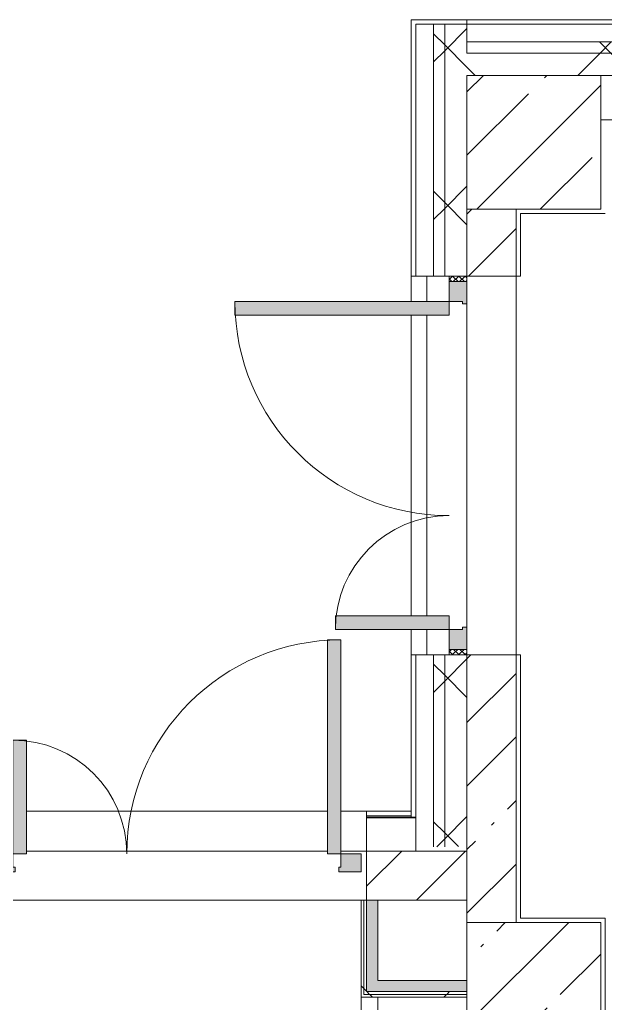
# Model space of a CAD drawing. Header units: millimetres. Extents: x -7229 to 193500, y -8553 to 29000.
# Drawn here: x 40155 to 42780, y 22937 to 27350 of the extents above; entities that cross this region are included whole.
import ezdxf

# ---------------------------------------------------------------- set-up
doc = ezdxf.new("R2010")
doc.units = ezdxf.units.MM
for name, color, linetype, lineweight, true_color in [('A-DOOR-1', 7, 'Continuous', 5, 0xaaaaaa), ('A-DOOR-2', 7, 'Continuous', 5, 0xe2e2e2), ('A-DOOR-FRAM-2', 7, 'Continuous', 5, 0xaaaaaa), ('A-FLOR-1', 7, 'Continuous', 5, 0xaaaaaa), ('I-WALL-1', 7, 'Continuous', 5, 0xe7e7e7)]:
    doc.layers.add(name, color=color, linetype=linetype, lineweight=lineweight, true_color=true_color)
for name, color, linetype, lineweight in [('A-WALL', 7, 'Continuous', 5), ('A-WALL-1', 7, 'Continuous', 9), ('I-WALL', 7, 'Continuous', 5), ('S-COLS', 7, 'Continuous', 5), ('S-STRS-MBND', 7, 'Continuous', 5)]:
    doc.layers.add(name, color=color, linetype=linetype, lineweight=lineweight)
pattern_1 = [(45, (0, 0), (-353.5534, 353.5534), []), (135, (0, 0), (-353.5534, -353.5534), [])]
pattern_2 = [(45, (0, 0), (-285.123, 285.123), []), (45, (285.12, 0), (-285.123, 285.123), [504.031, -100.806, 16.764, -84.042])]
pattern_3 = [(45, (0, 0), (-530.33, 530.33), []), (135, (0, 0), (-530.33, -530.33), [])]

# ---------------------------------------------------------------- blocks, each defined once
blk = doc.blocks.new('BSC_Колонна _Прямоугольная - 600х600-V20-1_2_1_птичка зашивка')
at = {"layer": 'S-COLS'}
h = blk.add_hatch(dxfattribs=at)
h.set_pattern_fill('FP_42', color=256, style=0, pattern_type=2)
h.set_pattern_definition([(45, (-42460, -26800), (-285.123, 285.123), []), (45, (-42174.88, -26800), (-285.123, 285.123), [504.031, -100.806, 16.764, -84.042])])
h.paths.add_polyline_path([(-300, -300), (300, -300), (300, 300), (-300, 300), (-300, -145.6)])
for p, q in [((300, 300), (-300, 300)), ((-300, 300), (-300, -300)), ((300, -300), (300, 300)), ((-300, -300), (300, -300))]:
    blk.add_line(p, q, dxfattribs=at)
blk = doc.blocks.new('BSC_Колонна _Прямоугольная - 600х600-V24-1_2_1_птичка зашивка')
at = {"layer": 'S-COLS'}
h = blk.add_hatch(dxfattribs=at)
h.set_pattern_fill('FP_48', color=256, style=0, pattern_type=2)
h.set_pattern_definition([(45, (-42460, -23000), (-285.123, 285.123), []), (45, (-42174.88, -23000), (-285.123, 285.123), [504.031, -100.806, 16.764, -84.042])])
h.paths.add_polyline_path([(300, -300), (300, 300), (-300, 300), (-300, -300), (-60, -300)])
for p, q in [((300, 300), (-300, 300)), ((-300, 300), (-300, -300)), ((300, -300), (300, 300)), ((-300, -300), (300, -300))]:
    blk.add_line(p, q, dxfattribs=at)
blk = doc.blocks.new('110_Дверь_СКБ_2Ст_Наружная - ДН-1_л__ Двухстворчатая 1350 х3200 _ЛК_ в свету с верхним остеклением 2-22448815-1_2_1_птичка зашивка')
at = {"layer": 'A-DOOR-2'}
for points in [[(754.5, -91), (754.5, 869), (694.5, 869), (694.5, -91)], [(-655.5, -91), (-655.5, 419), (-715.5, 419), (-715.5, -91)]]:
    blk.add_hatch(color=256, dxfattribs=at).paths.add_polyline_path(points)
h = blk.add_hatch(color=256, dxfattribs=at)
h.paths.add_polyline_path([(754.5, -171), (844.5, -171), (844.5, -91), (754.5, -91), (754.5, -151), (744.5, -151), (744.5, -171)])
h.paths.add_polyline_path([(-715.5, -171), (-705.5, -171), (-705.5, -151), (-715.5, -151), (-715.5, -91), (-805.5, -91), (-805.5, -171)])
at = {"layer": 'A-DOOR-1'}
for p, q in [((754.5, 869), (694.5, 869)), ((694.5, 869), (694.5, -91)), ((754.5, -91), (754.5, 869)), ((-715.5, 419), (-715.5, -91)), ((-655.5, 419), (-715.5, 419)), ((-655.5, -91), (-655.5, 419)), ((-715.5, -91), (-655.5, -91)), ((694.5, -91), (754.5, -91))]:
    blk.add_line(p, q, dxfattribs=at)
for centre, radius, start, end in [((754.5, -91), 960, 90, 180), ((-715.5, -91), 510, 0, 90)]:
    blk.add_arc(centre, radius, start, end, dxfattribs=at)
at = {"layer": 'A-DOOR-FRAM-2'}
for p, q in [((-715.5, -91), (-805.5, -91)), ((-805.5, -91), (-805.5, -171)), ((-715.5, -151), (-715.5, -91)), ((754.5, -91), (754.5, -151)), ((844.5, -91), (754.5, -91)), ((844.5, -171), (844.5, -91)), ((-805.5, -171), (-705.5, -171)), ((-705.5, -151), (-715.5, -151)), ((-705.5, -171), (-705.5, -151)), ((754.5, -151), (744.5, -151)), ((744.5, -151), (744.5, -171)), ((744.5, -171), (844.5, -171))]:
    blk.add_line(p, q, dxfattribs=at)
blk = doc.blocks.new('110_Дверь_СКБ_2Ст_Наружная - ДН-1_л__ Двухстворчатая 1350 х3200 _ЛК_ в свету с верхним остеклением EI30-23529464-1_2_1_птичка зашивка')
at = {"layer": 'A-DOOR-1'}
h = blk.add_hatch(dxfattribs=at)
h.set_pattern_fill('FP_101', color=256, style=0, pattern_type=2)
h.set_pattern_definition([(135, (1451.41, 189.685), (-14.14214, -14.14214), []), (225, (1451.41, 189.685), (14.14214, -14.14214), [])])
h.paths.add_polyline_path([(844.5, -125), (869.5, -125), (869.5, -45), (844.5, -45), (844.5, -105)])
at = {"layer": 'A-DOOR-2'}
for points in [[(694.5, 105), (694.5, -45), (754.5, -45), (754.5, 915), (694.5, 915), (694.5, 125)], [(-715.5, 465), (-715.5, -45), (-655.5, -45), (-655.5, 465)]]:
    blk.add_hatch(color=256, dxfattribs=at).paths.add_polyline_path(points)
h = blk.add_hatch(color=256, dxfattribs=at)
h.paths.add_polyline_path([(-805.5, -125), (-705.5, -125), (-705.5, -105), (-715.5, -105), (-715.5, -45), (-805.5, -45)])
h.paths.add_polyline_path([(744.5, -125), (844.5, -125), (844.5, -45), (754.5, -45), (754.5, -105), (744.5, -105)])
at = {"layer": 'A-DOOR-FRAM-2'}
h = blk.add_hatch(dxfattribs=at)
h.set_pattern_fill('FP_102', color=256, style=0, pattern_type=2)
h.set_pattern_definition([(45, (-671.384, 189.685), (-14.1421, 14.1421), []), (135, (-671.384, 189.685), (-14.1421, -14.1421), [])])
h.paths.add_polyline_path([(-830.5, -45), (-830.5, -125), (-805.5, -125), (-805.5, -45)])
at = {"layer": 'A-DOOR-1'}
for p, q in [((754.5, 915), (694.5, 915)), ((694.5, 915), (694.5, -45)), ((754.5, -45), (754.5, 915)), ((-715.5, 465), (-715.5, -45)), ((-655.5, 465), (-715.5, 465)), ((-655.5, -45), (-655.5, 465)), ((-715.5, -45), (-655.5, -45)), ((694.5, -45), (754.5, -45))]:
    blk.add_line(p, q, dxfattribs=at)
for centre, radius, start, end in [((754.5, -45), 960, 90, 180), ((-715.5, -45), 510, 0, 90)]:
    blk.add_arc(centre, radius, start, end, dxfattribs=at)
at = {"layer": 'A-DOOR-FRAM-2'}
for p, q in [((-805.5, -45), (-830.5, -45)), ((-830.5, -45), (-830.5, -125)), ((-715.5, -45), (-805.5, -45)), ((-805.5, -45), (-805.5, -125)), ((-805.5, -125), (-805.5, -45)), ((-715.5, -105), (-715.5, -45)), ((754.5, -45), (754.5, -105)), ((844.5, -45), (754.5, -45)), ((844.5, -125), (844.5, -45)), ((869.5, -45), (844.5, -45)), ((844.5, -45), (844.5, -125)), ((869.5, -125), (869.5, -45)), ((-830.5, -125), (-805.5, -125)), ((-805.5, -125), (-705.5, -125)), ((-705.5, -105), (-715.5, -105)), ((-705.5, -125), (-705.5, -105)), ((754.5, -105), (744.5, -105)), ((744.5, -105), (744.5, -125)), ((744.5, -125), (844.5, -125)), ((844.5, -125), (869.5, -125))]:
    blk.add_line(p, q, dxfattribs=at)
blk = doc.blocks.new('Зашивка приборов отопления6 - Зашивка приборов отопления-33276534-1_2_1_птичка зашивка')
at = {"layer": 'A-WALL'}
for p, q in [((75235, 535), (73684.6, 535)), ((73684.6, 535), (73684.6, 460)), ((73684.6, 460), (73684.6, 60)), ((73684.6, 460), (75235, 460)), ((75235, 460), (73685, 460)), ((73685, 460), (73685, 60))]:
    blk.add_line(p, q, dxfattribs=at)

msp = doc.modelspace()

# ---------------------------------------------------------------- hatches: boundary and pattern name
at = {"layer": 'A-WALL'}
h = msp.add_hatch(dxfattribs=at)
h.set_pattern_fill('FP_20', color=256, style=0, pattern_type=2)
h.set_pattern_definition(pattern_1)
h.paths.add_polyline_path([(42050, 23639.7), (42060, 23640.3), (42060, 24500), (42010, 24500), (42010, 23639.7)])
h.paths.add_polyline_path([(42050, 26200), (42060, 26200), (42060, 27330), (42010, 27330), (42010, 26200)])
h = msp.add_hatch(dxfattribs=at)
h.set_pattern_fill('FP_20', color=256, style=0, pattern_type=2)
h.set_pattern_definition(pattern_1)
h.paths.add_polyline_path([(42060, 23639.7), (42160, 23640.3), (42160, 24500), (42060, 24500), (42060, 23640.3)])
h.paths.add_polyline_path([(42080, 26200), (42160, 26200), (42160, 27330), (42060, 27330), (42060, 26200)])
h = msp.add_hatch(dxfattribs=at)
h.set_pattern_fill('FP_20', color=256, style=0, pattern_type=2)
h.set_pattern_definition(pattern_1)
h.paths.add_polyline_path([(84311.6, 27200), (84970, 27200), (84970, 27250), (80350, 27250), (80350, 27200), (83418.7, 27200)])
h.paths.add_polyline_path([(77168.7, 27200), (77250, 27200), (77250, 27250), (76350, 27250), (76350, 27200), (76750, 27200)])
h.paths.add_polyline_path([(73540, 27200), (74250, 27200), (74250, 27250), (72910, 27250), (72910, 27200)])
h.paths.add_polyline_path([(70310, 27200), (70810, 27200), (70810, 27250), (68210, 27250), (68210, 27200), (69132.9, 27200)])
h.paths.add_polyline_path([(57350, 27200), (57705, 27200), (57705, 27250), (56860, 27250), (56860, 27200)])
h.paths.add_polyline_path([(60204.2, 27200), (61060, 27200), (61060, 27250), (60005, 27250), (60005, 27200)])
h.paths.add_polyline_path([(66160, 27200), (67110, 27200), (67110, 27250), (66160, 27250), (66160, 27210)])
h.paths.add_polyline_path([(47660, 27200), (48760, 27200), (48760, 27250), (47660, 27250), (47660, 27210)])
h.paths.add_polyline_path([(50860, 27200), (51760, 27200), (51760, 27250), (50860, 27250), (50860, 27210)])
h.paths.add_polyline_path([(54160, 27200), (54760, 27200), (54760, 27250), (53860, 27250), (53860, 27200)])
h.paths.add_polyline_path([(42760, 27200), (44560, 27200), (44560, 27250), (42160, 27250), (42160, 27200), (42346.8, 27200)])
h = msp.add_hatch(dxfattribs=at)
h.set_pattern_fill('FP_20', color=256, style=0, pattern_type=2)
h.set_pattern_definition(pattern_1)
h.paths.add_polyline_path([(51275.5, 27100), (51760, 27100), (51760, 27200), (50860, 27200), (50860, 27100)])
h.paths.add_polyline_path([(84311.6, 27100), (84970, 27100), (84965.4, 27200), (80350, 27198.1), (80350, 27100), (84100, 27100)])
h.paths.add_polyline_path([(53860, 27100), (54760, 27100), (54760, 27200), (53860, 27200), (53860, 27140)])
h.paths.add_polyline_path([(57350, 27100), (57705, 27100), (57705, 27200), (56860, 27200), (56860, 27100)])
h.paths.add_polyline_path([(48760, 27100), (48760, 27200), (47660, 27200), (47660, 27100), (48596.9, 27100)])
h.paths.add_polyline_path([(60005, 27100), (61060, 27100), (61060, 27200), (60005, 27200), (60005, 27140)])
h.paths.add_polyline_path([(77250, 27100), (77250, 27200), (76350, 27200), (76350, 27100), (77168.7, 27100)])
h.paths.add_polyline_path([(66160, 27100), (67078, 27102), (67078, 27110), (67110, 27110), (67110, 27200), (66160, 27200), (66160, 27140)])
h.paths.add_polyline_path([(42346.8, 27100), (44560, 27100), (44560, 27200), (42160, 27200), (42160, 27100)])
h.paths.add_polyline_path([(74040, 27100), (74250, 27100), (74250, 27200), (72910, 27200), (72910, 27100), (73597.2, 27100)])
h.paths.add_polyline_path([(68210, 27100), (70810, 27100), (70810, 27200), (68210, 27200), (68210, 27110), (68242, 27110), (68240, 27102), (68210, 27102)])
h = msp.add_hatch(dxfattribs=at)
h.set_pattern_fill('FP_2', color=256, style=0, pattern_type=2)
h.set_pattern_definition([(135, (0, 0), (-176.7767, -176.7767), [])])
h.paths.add_polyline_path([(68300.9, 26900), (70310, 26900), (70310, 27100), (68206, 27100), (68210, 26900), (68240, 26900)])
h.paths.add_polyline_path([(42760, 26900), (44560, 26900), (44560, 27100), (42760, 27100), (42760, 27061.4)])
h.paths.add_polyline_path([(56860, 26900), (57705, 26900), (57705, 27100), (56860, 27100)])
h.paths.add_polyline_path([(54160, 26900), (54160, 27100), (53860, 27100), (53860, 26900)])
h.paths.add_polyline_path([(80650, 26900), (80650, 27100), (80350, 27100), (80350, 26900)])
h.paths.add_polyline_path([(66760, 26900), (67060, 26900), (67060, 27100), (66760, 27100), (66760, 27091.9)])
h.paths.add_polyline_path([(76428.2, 26900), (76750, 26900), (76750, 27100), (76350, 27100), (76350, 26900)])
h.paths.add_polyline_path([(74250, 26900), (74250, 27100), (74040, 27100), (74040, 26900)])
h.paths.add_polyline_path([(47660, 26900), (48160, 26900), (48160, 27100), (47660, 27100), (47660, 27079.6)])
h.paths.add_polyline_path([(60160, 26900), (60160, 27100), (60005, 27100), (60005, 26900)])
h.paths.add_polyline_path([(51400, 26900), (51760, 26900), (51760, 27100), (50860, 27100), (50860, 26900), (51341.8, 26900)])
h.paths.add_polyline_path([(72910, 26900), (73540, 26900), (73540, 27100), (72910, 27100), (72910, 26985.6)])
h.paths.add_polyline_path([(60760, 26900), (61060, 26900), (61060, 27100), (60760, 27100), (60760, 26953.9)])
h = msp.add_hatch(dxfattribs=at)
h.set_pattern_fill('FP_20', color=256, style=0, pattern_type=2)
h.set_pattern_definition(pattern_1)
h.paths.add_polyline_path([(38539.5, 23620), (38910, 23620), (38910, 23769.7), (38490, 23769.7), (38492.3, 23620)])
h.paths.add_polyline_path([(40010, 23620), (40010, 23769.7), (39810, 23769.7), (39810, 23620)])
h.paths.add_polyline_path([(41910, 23620), (41930, 23620), (41930, 23769.7), (41710, 23769.7), (41710, 23620), (41900.4, 23620)])
at = {"layer": 'I-WALL'}
h = msp.add_hatch(dxfattribs=at)
h.set_pattern_fill('FP_1', color=256, style=0, pattern_type=2)
h.set_pattern_definition(pattern_2)
h.paths.add_polyline_path([(42289.4, 23300), (42380, 23300), (42380, 24500), (42160, 24500), (42160, 23300), (42273.6, 23300)])
h.paths.add_polyline_path([(42160, 26200), (42380, 26200), (42380, 26500), (42160, 26500)])
h = msp.add_hatch(dxfattribs=at)
h.set_pattern_fill('FP_1', color=256, style=0, pattern_type=2)
h.set_pattern_definition(pattern_2)
h.paths.add_polyline_path([(42021.6, 23400), (42160, 23400), (42155, 23620), (41710, 23619.7), (41710, 23400), (41912.3, 23400)])
h.paths.add_polyline_path([(38760, 23400), (38910, 23400), (38910, 23620), (38540, 23619.7), (38540, 23420.3), (38760, 23420.3)])
h.paths.add_polyline_path([(39810, 23400), (40010, 23400), (40010, 23620), (39810, 23619.7)])
h = msp.add_hatch(dxfattribs=at)
h.set_pattern_fill('FP_112', color=256, style=0, pattern_type=2)
h.set_pattern_definition(pattern_3)
h.paths.add_polyline_path([(41697.5, 22965), (41697.5, 23400), (41685, 23400), (41685, 22965)])
h = msp.add_hatch(dxfattribs=at)
h.set_pattern_fill('FP_112', color=256, style=0, pattern_type=2)
h.set_pattern_definition(pattern_3)
h.paths.add_polyline_path([(41697.5, 22977.5), (41710, 22977.5), (41710, 23400), (41697.5, 23400), (41697.5, 23040)])
h = msp.add_hatch(dxfattribs=at)
h.set_pattern_fill('FP_112', color=256, style=0, pattern_type=2)
h.set_pattern_definition(pattern_3)
h.paths.add_polyline_path([(42062.8, 22965), (42160, 22965), (42160, 22977.5), (41697.5, 22975), (41697.5, 22965), (42060.8, 22965)])
h = msp.add_hatch(dxfattribs=at)
h.set_pattern_fill('FP_112', color=256, style=0, pattern_type=2)
h.set_pattern_definition(pattern_3)
h.paths.add_polyline_path([(42160, 22977.5), (42160, 22990), (41710, 22990), (41710, 22977.5), (42058.2, 22977.5)])
at = {"layer": 'I-WALL-1'}
for points in [[(41760, 22990), (41760, 23400), (41710, 23400), (41710, 22990)], [(42053.7, 22990), (42160, 22990), (42160, 23040), (41760, 23040), (41760, 22990), (42008.6, 22990)]]:
    msp.add_hatch(color=256, dxfattribs=at).paths.add_polyline_path(points)

# ---------------------------------------------------------------- linework, layer by layer
at = {"layer": 'A-FLOR-1'}
for p, q in [((42780, 26480), (42400, 26480)), ((42400, 26480), (42400, 26200)), ((41910, 26200), (41910, 26085)), ((42400, 26200), (42380, 26200)), ((41910, 26025), (41910, 24675)), ((41910, 24615), (41910, 24500)), ((42380, 24500), (42400, 24500)), ((42400, 24500), (42400, 23320)), ((42400, 23320), (42780, 23320)), ((42780, 23320), (42780, 22100))]:
    msp.add_line(p, q, dxfattribs=at)
at = {"layer": 'A-WALL'}
for p, q in [((42160, 27350), (41910, 27350)), ((41910, 27350), (41910, 26200)), ((42160, 27350), (50860, 27350)), ((42760, 26900), (44560, 26900)), ((41910, 26200), (42080, 26200)), ((41980, 26085), (41980, 26200)), ((42160, 26075), (42160, 24625)), ((41980, 24675), (41980, 26025)), ((41980, 24500), (41980, 24615)), ((42080, 24500), (41910, 24500)), ((41910, 24500), (41910, 23777.7)), ((40185, 23799.7), (41535, 23799.7)), ((41595, 23799.7), (41910.6, 23799.7)), ((41710, 23799.7), (41710, 23620)), ((41910, 23777.7), (41710, 23777.7)), ((41535, 23619.7), (40185, 23619.7)), ((41710, 23619.7), (41595, 23619.7)), ((41930, 23639.7), (41930, 23619.7)), ((41930, 23619.7), (42160, 23619.7))]:
    msp.add_line(p, q, dxfattribs=at)
at = {"layer": 'A-WALL-1'}
for p, q in [((41930, 27330), (42160, 27330)), ((41930, 27330), (41930, 26200)), ((42010, 27330), (42010, 26200)), ((42060, 27330), (42060, 26200)), ((42160, 27350), (42160, 27200)), ((44560, 27330), (42160, 27330)), ((44560, 27250), (42160, 27250)), ((44560, 27200), (42160, 27200)), ((44560, 27100), (42760, 27100)), ((42760, 27100), (44560, 27100)), ((42160, 26200), (42160, 26500)), ((41930, 24500), (41930, 23639.7)), ((42010, 24500), (42010, 23639.7)), ((42060, 24500), (42060, 23639.7)), ((42160, 23639.7), (42160, 24500)), ((41930, 23772.7), (41710, 23772.7)), ((41930, 23769.7), (41710, 23769.7)), ((41910, 23772.7), (41910, 23777.7)), ((41710, 23620), (41910, 23620)), ((41910, 23620), (41910, 23619.7)), ((41910, 23619.7), (41930, 23619.7)), ((41697.5, 22977.5), (41697.5, 23400)), ((41760, 23400), (41710, 23400)), ((41710, 22990), (41710, 23400)), ((42160, 22977.5), (41697.5, 22977.5)), ((42160, 22990), (41710, 22990))]:
    msp.add_line(p, q, dxfattribs=at)
at = {"layer": 'I-WALL'}
for p, q in [((42380, 26500), (42380, 23300)), ((42160, 26200), (42380, 26200)), ((42380, 24500), (42160, 24500)), ((40185, 23620), (41535, 23620)), ((41595, 23620), (41710, 23620)), ((41710, 23620), (41710, 23400)), ((42160, 23620), (41910, 23620)), ((42160, 23639.7), (42160, 23300)), ((41710, 23400), (38540, 23400)), ((41685, 23400), (41685, 22965)), ((41760, 23400), (42160, 23400)), ((41760, 23040), (41760, 23400)), ((42160, 23040), (41760, 23040)), ((41685, 22965), (42160, 22965))]:
    msp.add_line(p, q, dxfattribs=at)
at = {"layer": 'S-STRS-MBND'}
for p, q in [((42160, 23400), (38760, 23400)), ((42160, 20600), (42160, 23400))]:
    msp.add_line(p, q, dxfattribs=at)

# ---------------------------------------------------------------- block references
at = {"layer": 'A-DOOR-1', "rotation": 89.9999999999999}
msp.add_blockref('110_Дверь_СКБ_2Ст_Наружная - ДН-1_л__ Двухстворчатая 1350 х3200 _ЛК_ в свету с верхним остеклением EI30-23529464-1_2_1_птичка зашивка', (42035, 25330.5), dxfattribs=at)
at = {"layer": 'A-DOOR-1'}
msp.add_blockref('110_Дверь_СКБ_2Ст_Наружная - ДН-1_л__ Двухстворчатая 1350 х3200 _ЛК_ в свету с верхним остеклением 2-22448815-1_2_1_птичка зашивка', (40840.5, 23698.7), dxfattribs=at)
at = {"layer": 'A-WALL', "rotation": 89.9999999999998}
msp.add_blockref('Зашивка приборов отопления6 - Зашивка приборов отопления-33276534-1_2_1_птичка зашивка', (42220, -52270), dxfattribs=at)
at = {"layer": 'S-COLS'}
for name, p in [('BSC_Колонна _Прямоугольная - 600х600-V20-1_2_1_птичка зашивка', (42460, 26800)), ('BSC_Колонна _Прямоугольная - 600х600-V24-1_2_1_птичка зашивка', (42460, 23000))]:
    msp.add_blockref(name, p, dxfattribs=at)

doc.saveas('drawing.dxf')
